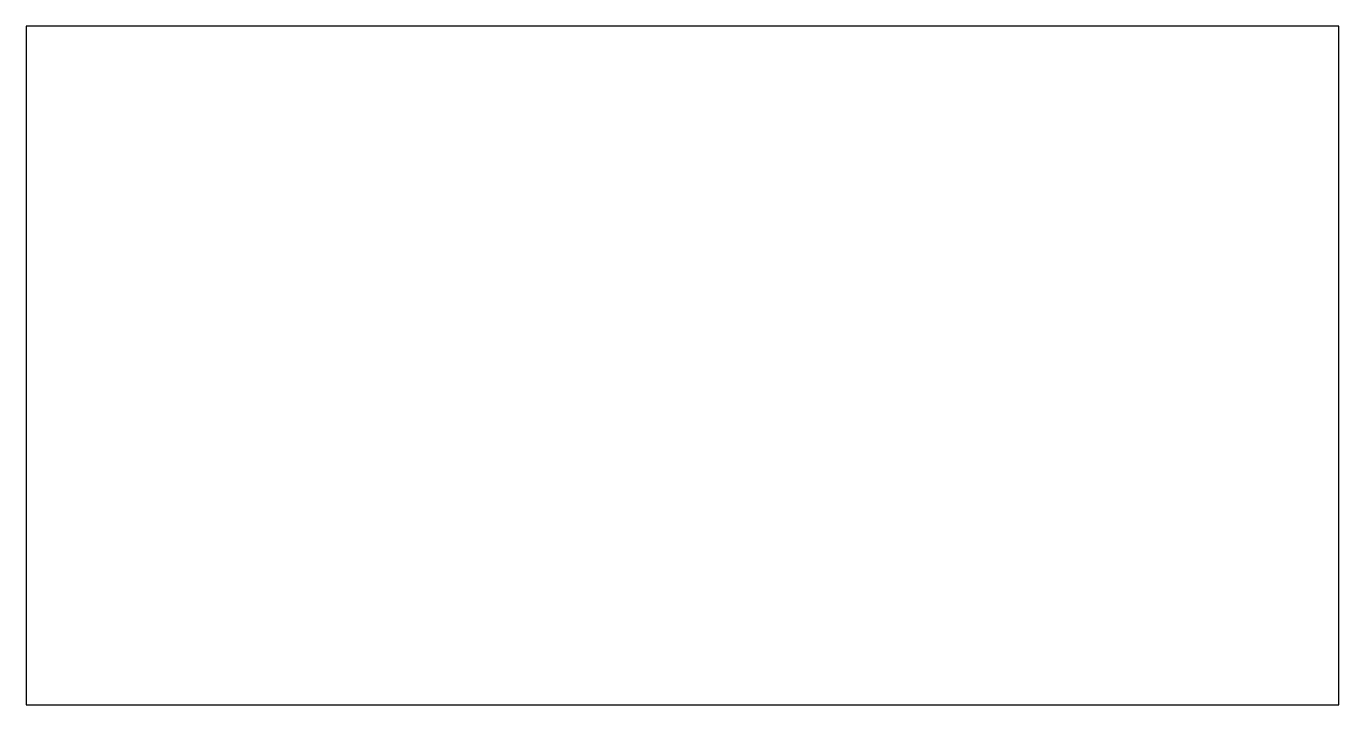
# Model space of a CAD drawing. Header units: millimetres. Extents: x -150 to 150, y -5 to 150.
import ezdxf

# ---------------------------------------------------------------- set-up
doc = ezdxf.new("R2010")
doc.units = ezdxf.units.MM
doc.layers.get('0').update_dxf_attribs({"linetype": 'CONTINUOUS'})

msp = doc.modelspace()

# ---------------------------------------------------------------- linework, layer by layer
msp.add_lwpolyline([(150, 150), (-150, 150), (-150, -5), (150, -5)], close=True)

doc.saveas('drawing.dxf')
